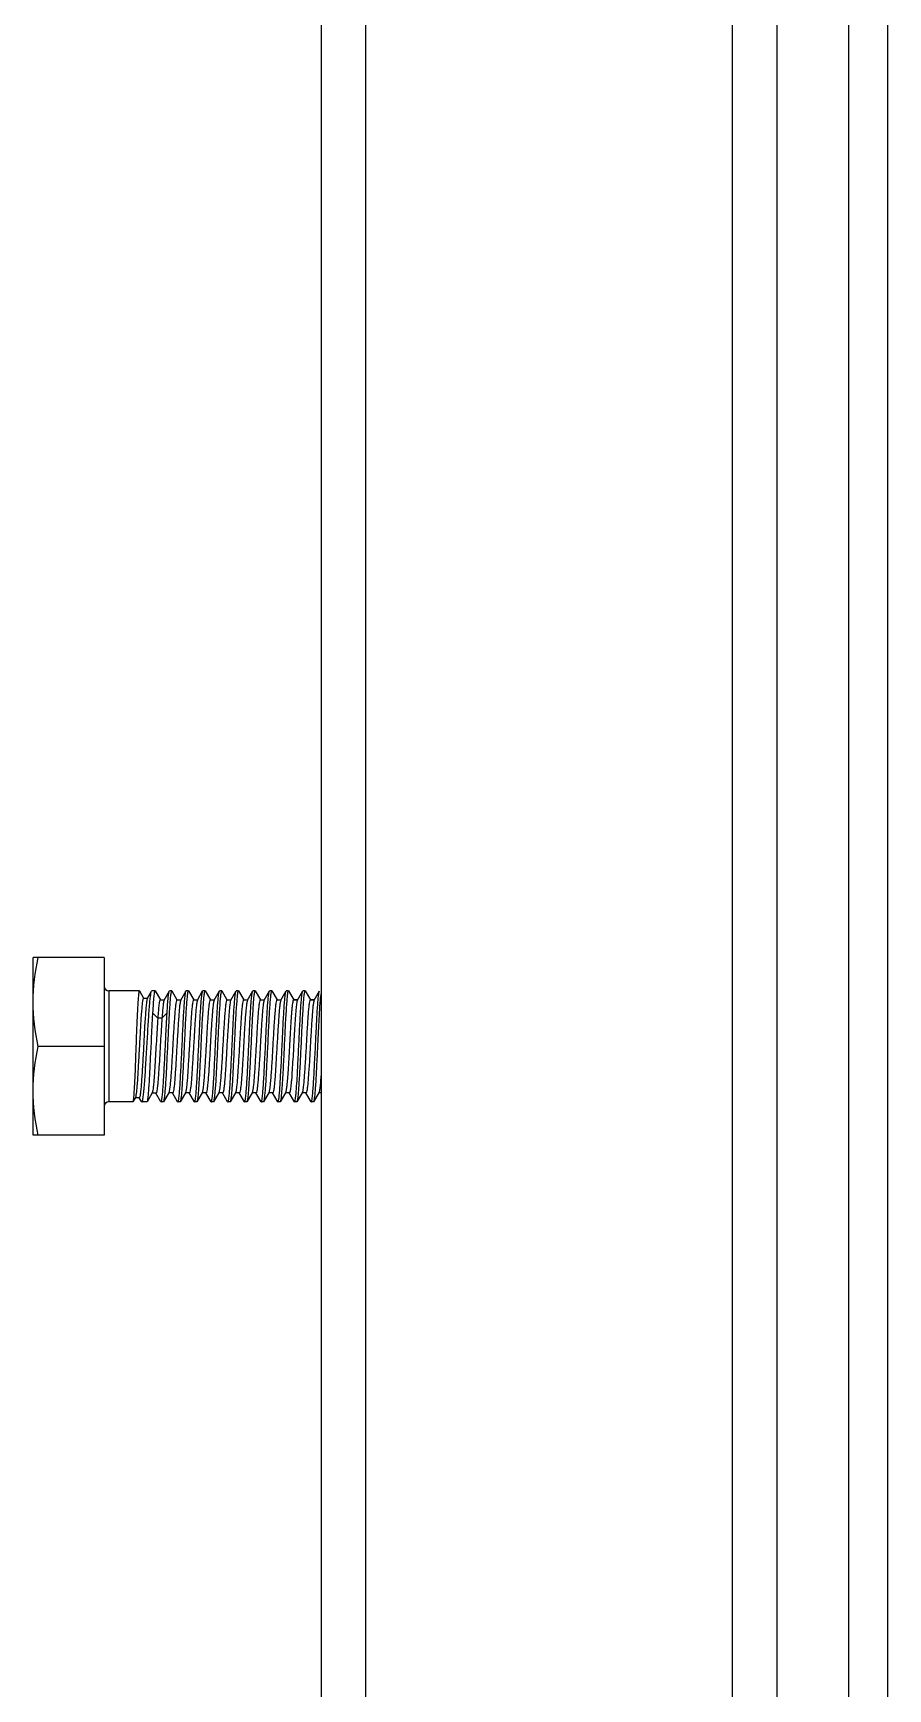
# Model space of a CAD drawing. Extents: x 27938 to 1507990, y 110129 to 923079.
# Drawn here: x 555011 to 555639, y 367100 to 368319 of the extents above; entities that cross this region are included whole.
import ezdxf

# ---------------------------------------------------------------- set-up
doc = ezdxf.new("R2010")
doc.units = 0
doc.header["$LTSCALE"] = 1000
doc.header["$MEASUREMENT"] = 0

msp = doc.modelspace()

# ---------------------------------------------------------------- linework, layer by layer
for p, q in [((555639.4, 366391), (555639.4, 369059.5)), ((555610.8, 366675.4), (555610.8, 368938.6)), ((555222.4, 368785.7), (555222.4, 366070.8)), ((555255.1, 368785.7), (555255.1, 366070.8)), ((555524.9, 368785.7), (555524.9, 366070.8)), ((555557.7, 368785.7), (555557.7, 366070.8)), ((555010.6, 367508), (555010.6, 367638.8)), ((555062.9, 367638.8), (555010.6, 367638.8)), ((555062.9, 367638.8), (555062.9, 367508)), ((555066.2, 367614.3), (555066.2, 367532.5)), ((555088.7, 367614.3), (555066.2, 367614.3)), ((555088.9, 367614.2), (555088.7, 367614.3)), ((555097.7, 367614.1), (555097.9, 367614.3)), ((555100.2, 367614.3), (555097.9, 367614.3)), ((555100.4, 367614.2), (555100.2, 367614.3)), ((555112.5, 367614.3), (555111, 367614.3)), ((555112.7, 367614.2), (555112.5, 367614.3)), ((555123.1, 367614.2), (555123.2, 367614.3)), ((555124.8, 367614.3), (555123.2, 367614.3)), ((555124.9, 367614.2), (555124.8, 367614.3)), ((555135.3, 367614.2), (555135.5, 367614.3)), ((555137, 367614.3), (555135.5, 367614.3)), ((555137.2, 367614.2), (555137, 367614.3)), ((555147.6, 367614.2), (555147.8, 367614.3)), ((555149.3, 367614.3), (555147.8, 367614.3)), ((555149.5, 367614.2), (555149.3, 367614.3)), ((555161.6, 367614.3), (555160, 367614.3)), ((555161.7, 367614.2), (555161.6, 367614.3)), ((555172.1, 367614.2), (555172.3, 367614.3)), ((555173.8, 367614.3), (555172.3, 367614.3)), ((555174, 367614.2), (555173.8, 367614.3)), ((555184.4, 367614.2), (555184.6, 367614.3)), ((555186.1, 367614.3), (555184.6, 367614.3)), ((555186.3, 367614.2), (555186.1, 367614.3)), ((555196.7, 367614.2), (555196.8, 367614.3)), ((555198.4, 367614.3), (555196.8, 367614.3)), ((555198.5, 367614.2), (555198.4, 367614.3)), ((555208.9, 367614.2), (555209.1, 367614.3)), ((555210.6, 367614.3), (555209.1, 367614.3)), ((555210.8, 367614.2), (555210.6, 367614.3)), ((555088.9, 367614.2), (555091.9, 367609)), ((555091.8, 367609), (555094.7, 367609)), ((555094.7, 367608.9), (555097.7, 367614.1)), ((555100.4, 367614.2), (555104.2, 367607.7)), ((555104.1, 367607.7), (555107, 367607.7)), ((555106.9, 367607.5), (555110.8, 367614.2)), ((555112.7, 367614.2), (555116.4, 367607.7)), ((555116.3, 367607.7), (555119.3, 367607.7)), ((555119.2, 367607.5), (555119.1, 367607.4)), ((555119.2, 367607.5), (555123.1, 367614.2)), ((555124.9, 367614.2), (555128.7, 367607.7)), ((555128.6, 367607.7), (555131.6, 367607.7)), ((555131.5, 367607.5), (555131.4, 367607.4)), ((555131.5, 367607.5), (555135.3, 367614.2)), ((555137.2, 367614.2), (555141, 367607.7)), ((555140.9, 367607.7), (555143.8, 367607.7)), ((555143.7, 367607.5), (555147.6, 367614.2)), ((555143.7, 367607.5), (555143.7, 367607.3)), ((555149.5, 367614.2), (555153.2, 367607.7)), ((555153.1, 367607.7), (555156.1, 367607.7)), ((555156, 367607.5), (555159.9, 367614.2)), ((555161.7, 367614.2), (555165.5, 367607.7)), ((555165.4, 367607.7), (555168.4, 367607.7)), ((555168.3, 367607.5), (555168.2, 367607.3)), ((555168.3, 367607.5), (555172.1, 367614.2)), ((555174, 367614.2), (555177.8, 367607.7)), ((555177.7, 367607.7), (555180.6, 367607.7)), ((555180.5, 367607.5), (555180.4, 367607.3)), ((555180.5, 367607.5), (555184.4, 367614.2)), ((555186.3, 367614.2), (555190, 367607.7)), ((555189.9, 367607.7), (555192.9, 367607.7)), ((555192.8, 367607.5), (555192.7, 367607.3)), ((555192.8, 367607.5), (555196.7, 367614.2)), ((555198.5, 367614.2), (555202.3, 367607.7)), ((555202.2, 367607.7), (555205.2, 367607.7)), ((555205.2, 367607.7), (555202.3, 367607.7)), ((555205.1, 367607.5), (555208.9, 367614.2)), ((555210.8, 367614.2), (555214.6, 367607.7)), ((555214.5, 367607.7), (555217.4, 367607.7)), ((555217.4, 367607.7), (555214.6, 367607.7)), ((555217.3, 367607.5), (555217.2, 367607.3)), ((555217.3, 367607.5), (555221.2, 367614.2)), ((555102.3, 367594.2), (555098.4, 367598.2)), ((555105.3, 367594.2), (555102.3, 367594.2)), ((555109.2, 367598.2), (555105.3, 367594.2)), ((555062.9, 367573.4), (555014.3, 367573.4)), ((555146.3, 367575.6), (555146.2, 367573.4)), ((555157, 367573.4), (555157.1, 367575.6)), ((555083.9, 367532.5), (555066.2, 367532.5)), ((555084, 367532.6), (555083.9, 367532.5)), ((555085.8, 367535.8), (555084, 367532.6)), ((555088.7, 367535.6), (555085.7, 367535.6)), ((555090.3, 367532.8), (555088.6, 367535.6)), ((555090.3, 367532.8), (555090.5, 367532.5)), ((555094.2, 367532.5), (555090.5, 367532.5)), ((555094.4, 367532.7), (555094.2, 367532.5)), ((555098.1, 367539.1), (555094.4, 367532.7)), ((555101, 367538.9), (555098, 367538.9)), ((555104.5, 367532.7), (555100.9, 367538.9)), ((555104.5, 367532.7), (555104.7, 367532.5)), ((555106.4, 367532.5), (555104.7, 367532.5)), ((555106.5, 367532.7), (555106.4, 367532.5)), ((555110.4, 367539.3), (555106.5, 367532.7)), ((555113.3, 367539.2), (555110.3, 367539.2)), ((555116.9, 367532.7), (555113.2, 367539.2)), ((555116.9, 367532.7), (555117.1, 367532.5)), ((555118.6, 367532.5), (555117.1, 367532.5)), ((555118.8, 367532.7), (555118.6, 367532.5)), ((555122.7, 367539.3), (555118.8, 367532.7)), ((555125.5, 367539.2), (555122.6, 367539.2)), ((555129.2, 367532.7), (555125.4, 367539.2)), ((555129.2, 367532.7), (555129.4, 367532.5)), ((555130.9, 367532.5), (555129.4, 367532.5)), ((555131.1, 367532.7), (555130.9, 367532.5)), ((555134.9, 367539.3), (555131.1, 367532.7)), ((555137.8, 367539.2), (555134.8, 367539.2)), ((555141.5, 367532.7), (555137.7, 367539.2)), ((555141.5, 367532.7), (555141.6, 367532.5)), ((555143.2, 367532.5), (555141.6, 367532.5)), ((555143.3, 367532.7), (555143.2, 367532.5)), ((555147.2, 367539.3), (555143.3, 367532.7)), ((555150.1, 367539.2), (555147.1, 367539.2)), ((555153.7, 367532.7), (555150, 367539.2)), ((555153.7, 367532.7), (555153.9, 367532.5)), ((555155.4, 367532.5), (555153.9, 367532.5)), ((555155.6, 367532.7), (555155.4, 367532.5)), ((555159.5, 367539.3), (555155.6, 367532.7)), ((555162.3, 367539.2), (555159.4, 367539.2)), ((555166, 367532.7), (555162.2, 367539.2)), ((555166, 367532.7), (555166.2, 367532.5)), ((555167.7, 367532.5), (555166.2, 367532.5)), ((555167.9, 367532.7), (555167.7, 367532.5)), ((555171.7, 367539.3), (555167.9, 367532.7)), ((555174.6, 367539.2), (555171.6, 367539.2)), ((555178.3, 367532.7), (555174.5, 367539.2)), ((555178.3, 367532.7), (555178.4, 367532.5)), ((555180, 367532.5), (555178.4, 367532.5)), ((555180.1, 367532.7), (555180, 367532.5)), ((555184, 367539.3), (555180.1, 367532.7)), ((555186.9, 367539.2), (555183.9, 367539.2)), ((555190.5, 367532.7), (555186.8, 367539.2)), ((555190.5, 367532.7), (555190.7, 367532.5)), ((555192.2, 367532.5), (555190.7, 367532.5)), ((555192.4, 367532.7), (555192.2, 367532.5)), ((555196.3, 367539.3), (555192.4, 367532.7)), ((555199.1, 367539.2), (555196.2, 367539.2)), ((555202.8, 367532.7), (555199, 367539.2)), ((555202.8, 367532.7), (555203, 367532.5)), ((555204.5, 367532.5), (555203, 367532.5)), ((555204.6, 367532.7), (555204.5, 367532.5)), ((555208.5, 367539.3), (555204.6, 367532.7)), ((555211.4, 367539.2), (555208.4, 367539.2)), ((555215.1, 367532.7), (555211.3, 367539.2)), ((555215.1, 367532.7), (555215.2, 367532.5)), ((555216.8, 367532.5), (555215.2, 367532.5)), ((555216.9, 367532.7), (555216.8, 367532.5)), ((555220.8, 367539.3), (555216.9, 367532.7)), ((555222.4, 367539.2), (555220.7, 367539.2)), ((555062.9, 367508), (555010.6, 367508))]:
    msp.add_line(p, q)
for centre, start, end in [((555066.2, 367617.6), 180, 270), ((555066.2, 367529.3), 90, 180)]:
    msp.add_arc(centre, 3.27, start, end)
for points in [[(555010.6, 367606.1), (555010.6, 367617.1), (555012, 367628.1), (555014.3, 367638.8)], [(555014.3, 367573.4), (555012, 367584.2), (555010.6, 367595.2), (555010.6, 367606.1)], [(555010.6, 367540.7), (555010.6, 367551.7), (555012, 367562.7), (555014.3, 367573.4)], [(555014.3, 367508), (555012, 367518.7), (555010.6, 367529.7), (555010.6, 367540.7)]]:
    msp.add_open_spline(points, degree=3)
for points, knots in [([(555088.7, 367614.3), (555088.7, 367614.3), (555088.5, 367614), (555088.4, 367613.4), (555088.2, 367612.4), (555088, 367610.4), (555087.7, 367607), (555087.4, 367602), (555087.1, 367595.8), (555086.8, 367588.9), (555086.5, 367581.3), (555086.3, 367576.1), (555086.2, 367573.4)], [0, 0, 0, 0, 0.006203, 0.021073, 0.045141, 0.078305, 0.170688, 0.294821, 0.44599, 0.618417, 0.805472, 1, 1, 1, 1]), ([(555100.2, 367614.3), (555100.1, 367614.3), (555099.9, 367613.8), (555099.7, 367613.1), (555099.5, 367611.7), (555099.3, 367609.9), (555099.1, 367607.6), (555098.8, 367603.6), (555098.6, 367600.4), (555098.4, 367598.2)], [0, 0, 0, 0, 0.021546, 0.072917, 0.155846, 0.269667, 0.412995, 0.584026, 1, 1, 1, 1]), ([(555112.5, 367614.3), (555112.4, 367614.3), (555112.2, 367614), (555112.1, 367613.4), (555111.9, 367612.4), (555111.6, 367610.4), (555111.3, 367607), (555110.9, 367602), (555110.6, 367595.8), (555110.2, 367588.9), (555109.8, 367581.3), (555109.6, 367576.1), (555109.4, 367573.4)], [0, 0, 0, 0, 0.006697, 0.021779, 0.045964, 0.079194, 0.171609, 0.295674, 0.446694, 0.618911, 0.805729, 1, 1, 1, 1]), ([(555110.8, 367614.2), (555110.8, 367614.2), (555110.9, 367614.3), (555110.9, 367614.3), (555111, 367614.3)], [0, 0, 0, 0, 0.600476, 1, 1, 1, 1]), ([(555124.8, 367614.3), (555124.7, 367614.3), (555124.5, 367614), (555124.3, 367613.4), (555124.1, 367612.4), (555123.9, 367610.4), (555123.6, 367607), (555123.2, 367602), (555122.8, 367595.8), (555122.4, 367588.9), (555122.1, 367581.3), (555121.8, 367576.1), (555121.7, 367573.4)], [0, 0, 0, 0, 0.006689, 0.021764, 0.045941, 0.079165, 0.171569, 0.295632, 0.446659, 0.618889, 0.805716, 1, 1, 1, 1]), ([(555137, 367614.3), (555136.9, 367614.3), (555136.8, 367614), (555136.6, 367613.4), (555136.4, 367612.4), (555136.1, 367610.4), (555135.8, 367607), (555135.5, 367602), (555135.1, 367595.8), (555134.7, 367588.9), (555134.3, 367581.3), (555134.1, 367576.1), (555134, 367573.4)], [0, 0, 0, 0, 0.00668, 0.021743, 0.045911, 0.079128, 0.171521, 0.29558, 0.446613, 0.618858, 0.805701, 1, 1, 1, 1]), ([(555149.3, 367614.3), (555149.2, 367614.3), (555149, 367614), (555148.9, 367613.5), (555148.7, 367612.5), (555148.4, 367610.7), (555148.1, 367607.5), (555147.8, 367602.8), (555147.4, 367597), (555147.1, 367590.4), (555146.7, 367583.2), (555146.5, 367578.2), (555146.3, 367575.6)], [0, 0, 0, 0, 0.006689, 0.021571, 0.045424, 0.078208, 0.169526, 0.292465, 0.442701, 0.6149, 0.802905, 1, 1, 1, 1]), ([(555161.6, 367614.3), (555161.5, 367614.3), (555161.3, 367614), (555161.1, 367613.4), (555160.9, 367612.4), (555160.7, 367610.4), (555160.4, 367607), (555160, 367602), (555159.6, 367595.8), (555159.2, 367588.9), (555158.9, 367581.3), (555158.6, 367576.1), (555158.5, 367573.4)], [0, 0, 0, 0, 0.006689, 0.021763, 0.04594, 0.079164, 0.171568, 0.295631, 0.446657, 0.618886, 0.805714, 1, 1, 1, 1]), ([(555159.9, 367614.2), (555159.9, 367614.2), (555159.9, 367614.3), (555160, 367614.3), (555160, 367614.3)], [0, 0, 0, 0, 0.600612, 1, 1, 1, 1]), ([(555173.8, 367614.3), (555173.7, 367614.3), (555173.6, 367614), (555173.4, 367613.4), (555173.2, 367612.4), (555172.9, 367610.4), (555172.6, 367607), (555172.3, 367602), (555171.9, 367595.8), (555171.5, 367588.9), (555171.1, 367581.3), (555170.9, 367576.1), (555170.8, 367573.4)], [0, 0, 0, 0, 0.006676, 0.021733, 0.045899, 0.079113, 0.171508, 0.295569, 0.446596, 0.61884, 0.805693, 1, 1, 1, 1]), ([(555186.1, 367614.3), (555186, 367614.3), (555185.8, 367614), (555185.7, 367613.4), (555185.5, 367612.4), (555185.2, 367610.4), (555184.9, 367607), (555184.5, 367602), (555184.1, 367595.8), (555183.8, 367588.9), (555183.4, 367581.3), (555183.2, 367576.1), (555183, 367573.4)], [0, 0, 0, 0, 0.006697, 0.021779, 0.045964, 0.079195, 0.171609, 0.295674, 0.446694, 0.618911, 0.805729, 1, 1, 1, 1]), ([(555198.4, 367614.3), (555198.3, 367614.3), (555198.1, 367614), (555197.9, 367613.4), (555197.7, 367612.4), (555197.5, 367610.4), (555197.2, 367607), (555196.8, 367602), (555196.4, 367595.8), (555196, 367588.9), (555195.7, 367581.3), (555195.4, 367576.1), (555195.3, 367573.4)], [0, 0, 0, 0, 0.006686, 0.021758, 0.045933, 0.079154, 0.171555, 0.295617, 0.446646, 0.618881, 0.805711, 1, 1, 1, 1]), ([(555210.6, 367614.3), (555210.5, 367614.3), (555210.4, 367614), (555210.2, 367613.4), (555210, 367612.4), (555209.7, 367610.4), (555209.4, 367607), (555209.1, 367602), (555208.7, 367595.8), (555208.3, 367588.9), (555207.9, 367581.3), (555207.7, 367576.1), (555207.6, 367573.4)], [0, 0, 0, 0, 0.006677, 0.021736, 0.045902, 0.079117, 0.171507, 0.295565, 0.446598, 0.618848, 0.805696, 1, 1, 1, 1]), ([(555091.8, 367609), (555091.7, 367609), (555091.5, 367608.8), (555091.4, 367608.3), (555091.2, 367607.4), (555090.9, 367605.7), (555090.6, 367602.7), (555090.2, 367598.3), (555089.8, 367593), (555089.5, 367587), (555089.1, 367580.4), (555088.6, 367571.3), (555088.1, 367562.3), (555087.6, 367553.8), (555087.3, 367548.2), (555086.9, 367543.6), (555086.6, 367539.9), (555086.2, 367537.5), (555086, 367536.2), (555085.8, 367535.8)], [0, 0, 0, 0, 0.003488, 0.010904, 0.022688, 0.038824, 0.083607, 0.143647, 0.216697, 0.300025, 0.390537, 0.484902, 0.671459, 0.756962, 0.833182, 0.897479, 0.947675, 0.982144, 1, 1, 1, 1]), ([(555094.7, 367608.9), (555094.4, 367608.5), (555094.2, 367607.1), (555093.8, 367604.5), (555093.5, 367600.7), (555093.1, 367595.9), (555092.7, 367590.2), (555092.2, 367581.5), (555091.8, 367572.5), (555091.3, 367563.4), (555090.9, 367556.9), (555090.5, 367551), (555090.2, 367545.9), (555089.8, 367541.7), (555089.5, 367538.6), (555089.2, 367536.7), (555088.9, 367535.9), (555088.8, 367535.6), (555088.7, 367535.6)], [0, 0, 0, 0, 0.018844, 0.055045, 0.107437, 0.174076, 0.252464, 0.339678, 0.527511, 0.621285, 0.710453, 0.791854, 0.862644, 0.920393, 0.963178, 0.989688, 0.996707, 1, 1, 1, 1]), ([(555094.3, 367573.4), (555094.6, 367578.3), (555095, 367585.5), (555095.6, 367594.7), (555096, 367600.6), (555096.4, 367605.6), (555096.8, 367609.6), (555097.2, 367612.3), (555097.4, 367613.7), (555097.7, 367614.1)], [0, 0, 0, 0, 0.361155, 0.526427, 0.673911, 0.798642, 0.896457, 0.964179, 1, 1, 1, 1]), ([(555104.1, 367607.7), (555104, 367607.7), (555103.7, 367607.3), (555103.6, 367606.7), (555103.4, 367605.5), (555103, 367603.2), (555102.7, 367599.4), (555102.4, 367596.1), (555102.3, 367594.2)], [0, 0, 0, 0, 0.023235, 0.075178, 0.15823, 0.271917, 0.585415, 1, 1, 1, 1]), ([(555106.9, 367607.5), (555106.7, 367607.1), (555106.5, 367605.6), (555106.1, 367602.9), (555105.7, 367598.9), (555105.5, 367595.9), (555105.3, 367594.2)], [0, 0, 0, 0, 0.108395, 0.316903, 0.618184, 1, 1, 1, 1]), ([(555109.2, 367598.2), (555109.3, 367600.2), (555109.5, 367604), (555109.9, 367608.8), (555110.2, 367611.8), (555110.5, 367613.5), (555110.7, 367614), (555110.8, 367614.2)], [0, 0, 0, 0, 0.387446, 0.690986, 0.897716, 0.962073, 1, 1, 1, 1]), ([(555116.3, 367607.7), (555116.3, 367607.7), (555116.1, 367607.4), (555115.8, 367606.7), (555115.5, 367604.8), (555115.2, 367601.9), (555114.8, 367597.9), (555114.5, 367593.1), (555114.1, 367587.5), (555113.7, 367581.4), (555113.2, 367573), (555112.8, 367564.6), (555112.3, 367556.5), (555111.9, 367551.3), (555111.5, 367546.9), (555111.2, 367543.3), (555110.8, 367541), (555110.6, 367539.7), (555110.4, 367539.3)], [0, 0, 0, 0, 0.003515, 0.010772, 0.037949, 0.081609, 0.140308, 0.211978, 0.294061, 0.383612, 0.477415, 0.664253, 0.750571, 0.827952, 0.893624, 0.945254, 0.981055, 1, 1, 1, 1]), ([(555119.1, 367607.4), (555118.9, 367606.9), (555118.7, 367605.5), (555118.3, 367602.9), (555118, 367599.3), (555117.5, 367592.8), (555116.9, 367583.3), (555116.3, 367573.2), (555115.8, 367564.8), (555115.5, 367558.9), (555115.1, 367553.4), (555114.8, 367548.7), (555114.4, 367544.8), (555114.1, 367541.9), (555113.8, 367540.2), (555113.5, 367539.4), (555113.3, 367539.2), (555113.3, 367539.2)], [0, 0, 0, 0, 0.022098, 0.060554, 0.114206, 0.18123, 0.34569, 0.53115, 0.623722, 0.711849, 0.792446, 0.862698, 0.92016, 0.962863, 0.989437, 0.99654, 1, 1, 1, 1]), ([(555120.2, 367573.4), (555120.4, 367578.4), (555120.7, 367585.6), (555121.2, 367594.8), (555121.6, 367600.8), (555121.9, 367605.8), (555122.3, 367609.8), (555122.6, 367612.4), (555122.8, 367613.8), (555123.1, 367614.2)], [0, 0, 0, 0, 0.363963, 0.530225, 0.678242, 0.802937, 0.90006, 0.966368, 1, 1, 1, 1]), ([(555128.6, 367607.7), (555128.5, 367607.7), (555128.3, 367607.4), (555128.1, 367606.7), (555127.8, 367604.8), (555127.4, 367601.9), (555127.1, 367597.9), (555126.7, 367593.1), (555126.4, 367587.5), (555126, 367581.4), (555125.5, 367573), (555125, 367564.6), (555124.5, 367556.5), (555124.2, 367551.3), (555123.8, 367546.9), (555123.5, 367543.3), (555123.1, 367541), (555122.9, 367539.7), (555122.7, 367539.3)], [0, 0, 0, 0, 0.003515, 0.010772, 0.037949, 0.081609, 0.140308, 0.211978, 0.294061, 0.383612, 0.477415, 0.664253, 0.750571, 0.827952, 0.893624, 0.945254, 0.981055, 1, 1, 1, 1]), ([(555131.4, 367607.4), (555131.2, 367606.9), (555131, 367605.5), (555130.6, 367602.9), (555130.3, 367599.3), (555129.7, 367592.8), (555129.2, 367583.3), (555128.6, 367573.2), (555128.1, 367564.8), (555127.7, 367558.8), (555127.4, 367553.4), (555127, 367548.7), (555126.7, 367544.8), (555126.3, 367541.9), (555126, 367540.2), (555125.8, 367539.4), (555125.6, 367539.2), (555125.5, 367539.2)], [0, 0, 0, 0, 0.022237, 0.060809, 0.11455, 0.181633, 0.346125, 0.531524, 0.624042, 0.712107, 0.792639, 0.862829, 0.920237, 0.962898, 0.989446, 0.996542, 1, 1, 1, 1]), ([(555132.4, 367573.4), (555132.7, 367578.4), (555133, 367585.6), (555133.5, 367594.8), (555133.8, 367600.8), (555134.2, 367605.8), (555134.5, 367609.8), (555134.9, 367612.4), (555135.1, 367613.8), (555135.3, 367614.2)], [0, 0, 0, 0, 0.363959, 0.530225, 0.678245, 0.80294, 0.900061, 0.966367, 1, 1, 1, 1]), ([(555140.9, 367607.7), (555140.8, 367607.7), (555140.6, 367607.4), (555140.4, 367606.7), (555140, 367604.8), (555139.7, 367601.9), (555139.3, 367597.9), (555139, 367593.1), (555138.6, 367587.5), (555138.3, 367581.4), (555137.8, 367573), (555137.3, 367564.6), (555136.8, 367556.5), (555136.4, 367551.3), (555136.1, 367546.9), (555135.7, 367543.3), (555135.4, 367541), (555135.1, 367539.7), (555134.9, 367539.3)], [0, 0, 0, 0, 0.003515, 0.010772, 0.037949, 0.081609, 0.140308, 0.211978, 0.294061, 0.383612, 0.477416, 0.664253, 0.750571, 0.827952, 0.893624, 0.945254, 0.981055, 1, 1, 1, 1]), ([(555143.7, 367607.3), (555143.5, 367606.9), (555143.2, 367605.5), (555142.9, 367602.9), (555142.5, 367599.2), (555142, 367592.7), (555141.4, 367583.2), (555140.8, 367573.1), (555140.4, 367564.8), (555140, 367558.8), (555139.7, 367553.4), (555139.3, 367548.6), (555138.9, 367544.8), (555138.6, 367541.9), (555138.3, 367540.2), (555138.1, 367539.4), (555137.9, 367539.2), (555137.8, 367539.2)], [0, 0, 0, 0, 0.022376, 0.061065, 0.114893, 0.182035, 0.346559, 0.531898, 0.624361, 0.712364, 0.792832, 0.86296, 0.920314, 0.962934, 0.989455, 0.996544, 1, 1, 1, 1]), ([(555144.7, 367573.4), (555144.9, 367578.4), (555145.3, 367585.6), (555145.8, 367594.8), (555146.1, 367600.8), (555146.5, 367605.8), (555146.8, 367609.8), (555147.2, 367612.4), (555147.4, 367613.8), (555147.6, 367614.2)], [0, 0, 0, 0, 0.363957, 0.530226, 0.678247, 0.80294, 0.900059, 0.966367, 1, 1, 1, 1]), ([(555153.1, 367607.7), (555153, 367607.7), (555152.9, 367607.4), (555152.6, 367606.7), (555152.3, 367604.9), (555152, 367602), (555151.6, 367598), (555151.3, 367593.2), (555150.8, 367585.5), (555150.4, 367579.5), (555150.2, 367575.3)], [0, 0, 0, 0, 0.007368, 0.022553, 0.07941, 0.170757, 0.293599, 0.443643, 0.615565, 1, 1, 1, 1]), ([(555156, 367607.5), (555155.8, 367607.2), (555155.6, 367606), (555155.2, 367603.9), (555154.9, 367600.8), (555154.6, 367596.9), (555154.3, 367592.2), (555153.8, 367584.9), (555153.5, 367579.2), (555153.2, 367575.3)], [0, 0, 0, 0, 0.036414, 0.10397, 0.201071, 0.324823, 0.471425, 0.636308, 1, 1, 1, 1]), ([(555157.1, 367575.6), (555157.3, 367580.4), (555157.6, 367587.2), (555158.1, 367596), (555158.4, 367601.6), (555158.8, 367606.3), (555159.1, 367610), (555159.4, 367612.5), (555159.6, 367613.8), (555159.9, 367614.2)], [0, 0, 0, 0, 0.367266, 0.533405, 0.680662, 0.804347, 0.900563, 0.966339, 1, 1, 1, 1]), ([(555165.4, 367607.7), (555165.3, 367607.7), (555165.1, 367607.4), (555164.9, 367606.7), (555164.6, 367604.8), (555164.2, 367601.9), (555163.9, 367597.9), (555163.5, 367593.1), (555163.2, 367587.5), (555162.8, 367581.4), (555162.3, 367573), (555161.8, 367564.6), (555161.3, 367556.5), (555161, 367551.3), (555160.6, 367546.9), (555160.3, 367543.3), (555159.9, 367541), (555159.7, 367539.7), (555159.5, 367539.3)], [0, 0, 0, 0, 0.003516, 0.010772, 0.037949, 0.081609, 0.140308, 0.211978, 0.294061, 0.383612, 0.477416, 0.664254, 0.750571, 0.827952, 0.893624, 0.945254, 0.981055, 1, 1, 1, 1]), ([(555168.2, 367607.3), (555168, 367606.8), (555167.7, 367605.4), (555167.4, 367602.8), (555167, 367599.2), (555166.5, 367592.7), (555165.9, 367583.2), (555165.4, 367573.1), (555164.9, 367564.7), (555164.5, 367558.8), (555164.2, 367553.4), (555163.8, 367548.6), (555163.5, 367544.8), (555163.1, 367541.9), (555162.8, 367540.2), (555162.6, 367539.4), (555162.4, 367539.2), (555162.3, 367539.2)], [0, 0, 0, 0, 0.022654, 0.061574, 0.115578, 0.182837, 0.347426, 0.532643, 0.624999, 0.712877, 0.793216, 0.863221, 0.920468, 0.963004, 0.989473, 0.996549, 1, 1, 1, 1]), ([(555169.2, 367573.4), (555169.5, 367578.4), (555169.8, 367585.6), (555170.3, 367594.8), (555170.6, 367600.8), (555171, 367605.8), (555171.3, 367609.8), (555171.7, 367612.4), (555171.9, 367613.8), (555172.1, 367614.2)], [0, 0, 0, 0, 0.363961, 0.530225, 0.678245, 0.802939, 0.90006, 0.966367, 1, 1, 1, 1]), ([(555177.7, 367607.7), (555177.6, 367607.7), (555177.4, 367607.4), (555177.2, 367606.7), (555176.8, 367604.8), (555176.5, 367601.9), (555176.1, 367597.9), (555175.8, 367593.1), (555175.4, 367587.5), (555175.1, 367581.4), (555174.6, 367573), (555174.1, 367564.6), (555173.6, 367556.5), (555173.2, 367551.3), (555172.9, 367546.9), (555172.5, 367543.3), (555172.2, 367541), (555171.9, 367539.7), (555171.7, 367539.3)], [0, 0, 0, 0, 0.003516, 0.010771, 0.037949, 0.081609, 0.140308, 0.211978, 0.294061, 0.383613, 0.477416, 0.664254, 0.750571, 0.827952, 0.893624, 0.945254, 0.981055, 1, 1, 1, 1]), ([(555180.4, 367607.3), (555180.3, 367606.8), (555180, 367605.4), (555179.7, 367602.8), (555179.3, 367599.2), (555178.8, 367592.6), (555178.2, 367583.1), (555177.6, 367573), (555177.2, 367564.7), (555176.8, 367558.8), (555176.4, 367553.3), (555176.1, 367548.6), (555175.7, 367544.7), (555175.4, 367541.9), (555175.1, 367540.2), (555174.9, 367539.4), (555174.7, 367539.2), (555174.6, 367539.2)], [0, 0, 0, 0, 0.022792, 0.061828, 0.11592, 0.183237, 0.347858, 0.533014, 0.625317, 0.713133, 0.793408, 0.863351, 0.920544, 0.963039, 0.989482, 0.996551, 1, 1, 1, 1]), ([(555181.5, 367573.4), (555181.7, 367578.4), (555182.1, 367585.6), (555182.6, 367594.8), (555182.9, 367600.8), (555183.3, 367605.8), (555183.6, 367609.8), (555184, 367612.4), (555184.2, 367613.8), (555184.4, 367614.2)], [0, 0, 0, 0, 0.363962, 0.530226, 0.678239, 0.802933, 0.900057, 0.966368, 1, 1, 1, 1]), ([(555189.9, 367607.7), (555189.8, 367607.7), (555189.7, 367607.4), (555189.4, 367606.7), (555189.1, 367604.8), (555188.8, 367601.9), (555188.4, 367597.9), (555188, 367593.1), (555187.7, 367587.5), (555187.3, 367581.4), (555186.8, 367573), (555186.4, 367564.6), (555185.9, 367556.5), (555185.5, 367551.3), (555185.1, 367546.9), (555184.8, 367543.3), (555184.4, 367541), (555184.2, 367539.7), (555184, 367539.3)], [0, 0, 0, 0, 0.003516, 0.010771, 0.037949, 0.081609, 0.140308, 0.211978, 0.294061, 0.383613, 0.477416, 0.664254, 0.750571, 0.827952, 0.893624, 0.945254, 0.981055, 1, 1, 1, 1]), ([(555192.7, 367607.3), (555192.5, 367606.8), (555192.3, 367605.4), (555191.9, 367602.8), (555191.6, 367599.1), (555191.1, 367592.6), (555190.5, 367583.1), (555189.9, 367573), (555189.4, 367564.7), (555189.1, 367558.7), (555188.7, 367553.3), (555188.4, 367548.6), (555188, 367544.7), (555187.7, 367541.9), (555187.4, 367540.1), (555187.1, 367539.4), (555186.9, 367539.2), (555186.9, 367539.2)], [0, 0, 0, 0, 0.022931, 0.062083, 0.116262, 0.183637, 0.34829, 0.533386, 0.625634, 0.713389, 0.793599, 0.863481, 0.920621, 0.963074, 0.989491, 0.996553, 1, 1, 1, 1]), ([(555193.8, 367573.4), (555194, 367578.4), (555194.3, 367585.6), (555194.8, 367594.8), (555195.2, 367600.8), (555195.5, 367605.8), (555195.9, 367609.8), (555196.2, 367612.4), (555196.4, 367613.8), (555196.7, 367614.2)], [0, 0, 0, 0, 0.363963, 0.530225, 0.678242, 0.802937, 0.90006, 0.966368, 1, 1, 1, 1]), ([(555202.2, 367607.7), (555202.1, 367607.7), (555201.8, 367607.2), (555201.6, 367606.4), (555201.4, 367604.8), (555201.1, 367602.9), (555200.9, 367600.3), (555200.5, 367596.1), (555200.1, 367589.9), (555199.6, 367581.7), (555199.1, 367573), (555198.6, 367564.2), (555198.3, 367558.5), (555198.1, 367555.8)], [0, 0, 0, 0, 0.007549, 0.025288, 0.053782, 0.092698, 0.14142, 0.199125, 0.337396, 0.498012, 0.669894, 0.841157, 1, 1, 1, 1]), ([(555205.1, 367607.5), (555204.9, 367607.3), (555204.8, 367606.7), (555204.4, 367604.7), (555204, 367601.1), (555203.5, 367595.5), (555203.1, 367588.5), (555202.6, 367580.5), (555202, 367569.5), (555201.5, 367561.2), (555201.1, 367555.8)], [0, 0, 0, 0, 0.014139, 0.038106, 0.114569, 0.22512, 0.362916, 0.519336, 0.684562, 1, 1, 1, 1]), ([(555206, 367573.4), (555206.3, 367578.4), (555206.6, 367585.6), (555207.1, 367594.8), (555207.4, 367600.8), (555207.8, 367605.8), (555208.1, 367609.8), (555208.5, 367612.4), (555208.7, 367613.8), (555208.9, 367614.2)], [0, 0, 0, 0, 0.363958, 0.530225, 0.678245, 0.80294, 0.90006, 0.966367, 1, 1, 1, 1]), ([(555214.5, 367607.7), (555214.4, 367607.7), (555214.2, 367607.4), (555214, 367606.7), (555213.6, 367604.8), (555213.3, 367601.9), (555212.9, 367597.9), (555212.6, 367593.1), (555212.2, 367587.5), (555211.9, 367581.4), (555211.4, 367573), (555210.9, 367564.6), (555210.4, 367556.5), (555210, 367551.3), (555209.7, 367546.9), (555209.3, 367543.3), (555209, 367541), (555208.7, 367539.7), (555208.5, 367539.3)], [0, 0, 0, 0, 0.003516, 0.010771, 0.037949, 0.081609, 0.140308, 0.211978, 0.294061, 0.383613, 0.477416, 0.664254, 0.750571, 0.827952, 0.893624, 0.945254, 0.981055, 1, 1, 1, 1]), ([(555217.2, 367607.3), (555217, 367606.8), (555216.8, 367605.4), (555216.4, 367602.7), (555216.1, 367599.1), (555215.6, 367592.5), (555215, 367583), (555214.4, 367573), (555214, 367564.6), (555213.6, 367558.7), (555213.2, 367553.3), (555212.9, 367548.6), (555212.5, 367544.7), (555212.2, 367541.9), (555211.9, 367540.1), (555211.6, 367539.4), (555211.5, 367539.2), (555211.4, 367539.2)], [0, 0, 0, 0, 0.023208, 0.06259, 0.116944, 0.184435, 0.349152, 0.534126, 0.626268, 0.713899, 0.79398, 0.86374, 0.920773, 0.963144, 0.989509, 0.996558, 1, 1, 1, 1]), ([(555218.3, 367573.4), (555218.5, 367578.4), (555218.9, 367585.6), (555219.4, 367594.8), (555219.7, 367600.8), (555220.1, 367605.8), (555220.4, 367609.8), (555220.8, 367612.4), (555221, 367613.8), (555221.2, 367614.2)], [0, 0, 0, 0, 0.363957, 0.530228, 0.678248, 0.80294, 0.900058, 0.966367, 1, 1, 1, 1]), ([(555222.4, 367612.9), (555222, 367611.1), (555221.6, 367606.2), (555221, 367597.4), (555220.4, 367586.1), (555220, 367577.8), (555219.8, 367573.4)], [0, 0, 0, 0, 0.140058, 0.370691, 0.667791, 1, 1, 1, 1]), ([(555098.4, 367598.2), (555098.3, 367596.3), (555097.9, 367588.1), (555097.5, 367579.8), (555097.2, 367573.4)], [0, 0, 0, 0, 0.22604, 1, 1, 1, 1]), ([(555102.3, 367594.2), (555101.9, 367588.6), (555101.4, 367580), (555100.7, 367568.4), (555100.2, 367559.9), (555099.7, 367552.3), (555099.3, 367546.8), (555098.9, 367543.2), (555098.7, 367541.3), (555098.4, 367540), (555098.2, 367539.3), (555098.1, 367539.1)], [0, 0, 0, 0, 0.303539, 0.468638, 0.62733, 0.768529, 0.882427, 0.926602, 0.961222, 0.985757, 1, 1, 1, 1]), ([(555105.3, 367594.2), (555105.1, 367591.4), (555104.8, 367585.5), (555104.2, 367576.5), (555103.7, 367567.2), (555103.2, 367558.4), (555102.7, 367551.7), (555102.4, 367547), (555102.1, 367544.3), (555101.8, 367542.1), (555101.6, 367540.4), (555101.4, 367539.5), (555101.1, 367538.9), (555101, 367538.9)], [0, 0, 0, 0, 0.15003, 0.317321, 0.489066, 0.652114, 0.794019, 0.853588, 0.904016, 0.944371, 0.97394, 0.992316, 1, 1, 1, 1]), ([(555107.9, 367573.4), (555108, 367575.6), (555108.4, 367583.9), (555108.8, 367592.1), (555109.2, 367598.2)], [0, 0, 0, 0, 0.2673, 1, 1, 1, 1]), ([(555086.2, 367573.4), (555086, 367568.4), (555085.8, 367561.1), (555085.4, 367551.7), (555085.1, 367545.7), (555084.8, 367540.7), (555084.6, 367536.8), (555084.3, 367534.3), (555084.2, 367533), (555084, 367532.6)], [0, 0, 0, 0, 0.36864, 0.53657, 0.68548, 0.810114, 0.906077, 0.97003, 1, 1, 1, 1]), ([(555090.5, 367532.5), (555090.6, 367532.5), (555090.9, 367532.8), (555091.2, 367533.8), (555091.6, 367536.1), (555092, 367539.8), (555092.5, 367544.9), (555092.9, 367551), (555093.4, 367558), (555093.8, 367565.5), (555094.1, 367570.8), (555094.3, 367573.4)], [0, 0, 0, 0, 0.007547, 0.022985, 0.080637, 0.173055, 0.296975, 0.447746, 0.61965, 0.806111, 1, 1, 1, 1]), ([(555097.2, 367573.4), (555096.9, 367568.4), (555096.6, 367561.2), (555096.1, 367551.9), (555095.8, 367546), (555095.4, 367540.9), (555095.1, 367537), (555094.8, 367534.4), (555094.6, 367533), (555094.4, 367532.7)], [0, 0, 0, 0, 0.365079, 0.53175, 0.679987, 0.804667, 0.901508, 0.967249, 1, 1, 1, 1]), ([(555104.7, 367532.5), (555104.8, 367532.5), (555105, 367532.9), (555105.1, 367533.4), (555105.3, 367534.4), (555105.6, 367536.4), (555106, 367539.9), (555106.3, 367544.9), (555106.7, 367551), (555107.1, 367558), (555107.5, 367565.5), (555107.7, 367570.8), (555107.9, 367573.4)], [0, 0, 0, 0, 0.006868, 0.022, 0.046199, 0.079427, 0.17181, 0.295831, 0.44681, 0.618994, 0.805771, 1, 1, 1, 1]), ([(555109.4, 367573.4), (555109.2, 367568.5), (555108.8, 367561.2), (555108.4, 367552), (555108, 367546), (555107.6, 367541), (555107.3, 367537.1), (555106.9, 367534.5), (555106.7, 367533.1), (555106.5, 367532.7)], [0, 0, 0, 0, 0.364025, 0.530311, 0.678341, 0.803035, 0.90014, 0.966414, 1, 1, 1, 1]), ([(555117.1, 367532.5), (555117.2, 367532.5), (555117.4, 367532.9), (555117.5, 367533.4), (555117.7, 367534.4), (555118, 367536.4), (555118.3, 367539.9), (555118.7, 367544.9), (555119, 367551), (555119.4, 367558), (555119.8, 367565.5), (555120, 367570.8), (555120.2, 367573.4)], [0, 0, 0, 0, 0.006693, 0.021771, 0.045952, 0.079179, 0.171588, 0.295652, 0.446676, 0.6189, 0.805722, 1, 1, 1, 1]), ([(555121.7, 367573.4), (555121.5, 367568.5), (555121.1, 367561.2), (555120.6, 367552), (555120.3, 367546), (555119.9, 367541), (555119.6, 367537.1), (555119.2, 367534.5), (555119, 367533.1), (555118.8, 367532.7)], [0, 0, 0, 0, 0.364027, 0.530312, 0.678339, 0.803032, 0.900139, 0.966415, 1, 1, 1, 1]), ([(555129.4, 367532.5), (555129.4, 367532.5), (555129.6, 367532.9), (555129.8, 367533.4), (555130, 367534.4), (555130.2, 367536.4), (555130.6, 367539.9), (555130.9, 367544.9), (555131.3, 367551), (555131.7, 367558), (555132, 367565.5), (555132.3, 367570.8), (555132.4, 367573.4)], [0, 0, 0, 0, 0.006696, 0.021778, 0.045963, 0.079194, 0.171608, 0.295673, 0.446692, 0.618909, 0.805729, 1, 1, 1, 1]), ([(555134, 367573.4), (555133.7, 367568.5), (555133.4, 367561.2), (555132.9, 367552), (555132.5, 367546), (555132.2, 367541), (555131.9, 367537.1), (555131.5, 367534.5), (555131.3, 367533.1), (555131.1, 367532.7)], [0, 0, 0, 0, 0.364034, 0.530325, 0.678352, 0.803041, 0.900142, 0.966414, 1, 1, 1, 1]), ([(555141.6, 367532.5), (555141.7, 367532.5), (555141.9, 367532.9), (555142, 367533.4), (555142.2, 367534.4), (555142.5, 367536.4), (555142.8, 367539.9), (555143.2, 367544.9), (555143.6, 367551), (555143.9, 367558), (555144.3, 367565.5), (555144.6, 367570.8), (555144.7, 367573.4)], [0, 0, 0, 0, 0.006683, 0.021751, 0.045922, 0.07914, 0.171535, 0.295594, 0.446618, 0.618857, 0.805703, 1, 1, 1, 1]), ([(555146.2, 367573.4), (555146, 367568.5), (555145.6, 367561.2), (555145.2, 367552), (555144.8, 367546), (555144.4, 367541), (555144.1, 367537.1), (555143.7, 367534.5), (555143.5, 367533.1), (555143.3, 367532.7)], [0, 0, 0, 0, 0.364016, 0.530299, 0.678328, 0.803022, 0.900132, 0.966412, 1, 1, 1, 1]), ([(555150.2, 367575.3), (555149.9, 367571), (555149.6, 367564.7), (555149.1, 367556.6), (555148.7, 367551.4), (555148.3, 367546.9), (555148, 367543.4), (555147.6, 367541), (555147.4, 367539.7), (555147.2, 367539.3)], [0, 0, 0, 0, 0.357179, 0.522363, 0.670515, 0.796289, 0.895183, 0.963748, 1, 1, 1, 1]), ([(555153.2, 367575.3), (555153.1, 367573), (555152.8, 367568.4), (555152.5, 367561.8), (555152.1, 367555.6), (555151.7, 367550.2), (555151.3, 367545.7), (555151, 367542.7), (555150.7, 367540.8), (555150.5, 367540), (555150.3, 367539.4), (555150.2, 367539.2), (555150.1, 367539.2)], [0, 0, 0, 0, 0.191103, 0.376469, 0.548513, 0.700189, 0.825314, 0.918839, 0.952565, 0.977198, 0.992701, 1, 1, 1, 1]), ([(555153.9, 367532.5), (555154, 367532.5), (555154.2, 367532.9), (555154.3, 367533.4), (555154.5, 367534.4), (555154.8, 367536.4), (555155.1, 367539.9), (555155.5, 367544.9), (555155.8, 367551), (555156.2, 367558), (555156.6, 367565.5), (555156.8, 367570.8), (555157, 367573.4)], [0, 0, 0, 0, 0.006671, 0.021725, 0.045886, 0.079098, 0.171491, 0.295553, 0.446588, 0.618835, 0.805687, 1, 1, 1, 1]), ([(555158.5, 367573.4), (555158.3, 367568.5), (555157.9, 367561.2), (555157.4, 367552), (555157.1, 367546), (555156.7, 367541), (555156.4, 367537.1), (555156, 367534.5), (555155.8, 367533.1), (555155.6, 367532.7)], [0, 0, 0, 0, 0.364022, 0.530315, 0.678347, 0.803036, 0.900137, 0.966413, 1, 1, 1, 1]), ([(555166.2, 367532.5), (555166.2, 367532.5), (555166.4, 367532.9), (555166.6, 367533.4), (555166.8, 367534.4), (555167, 367536.4), (555167.4, 367539.9), (555167.7, 367544.9), (555168.1, 367551), (555168.5, 367558), (555168.8, 367565.5), (555169.1, 367570.8), (555169.2, 367573.4)], [0, 0, 0, 0, 0.006673, 0.021728, 0.04589, 0.079102, 0.171488, 0.295544, 0.446579, 0.618833, 0.80569, 1, 1, 1, 1]), ([(555170.8, 367573.4), (555170.5, 367568.5), (555170.2, 367561.2), (555169.7, 367552), (555169.3, 367546), (555169, 367541), (555168.7, 367537.1), (555168.3, 367534.5), (555168.1, 367533.1), (555167.9, 367532.7)], [0, 0, 0, 0, 0.364021, 0.530312, 0.678344, 0.803036, 0.900139, 0.966413, 1, 1, 1, 1]), ([(555178.4, 367532.5), (555178.5, 367532.5), (555178.7, 367532.9), (555178.8, 367533.4), (555179, 367534.4), (555179.3, 367536.4), (555179.6, 367539.9), (555180, 367544.9), (555180.4, 367551), (555180.7, 367558), (555181.1, 367565.5), (555181.4, 367570.8), (555181.5, 367573.4)], [0, 0, 0, 0, 0.006683, 0.021749, 0.045921, 0.079139, 0.171536, 0.295597, 0.446627, 0.618868, 0.805705, 1, 1, 1, 1]), ([(555183, 367573.4), (555182.8, 367568.5), (555182.4, 367561.2), (555182, 367552), (555181.6, 367546), (555181.2, 367541), (555180.9, 367537.1), (555180.5, 367534.5), (555180.3, 367533.1), (555180.1, 367532.7)], [0, 0, 0, 0, 0.364024, 0.530311, 0.678341, 0.803035, 0.90014, 0.966414, 1, 1, 1, 1]), ([(555190.7, 367532.5), (555190.8, 367532.5), (555191, 367532.9), (555191.1, 367533.4), (555191.3, 367534.4), (555191.6, 367536.4), (555191.9, 367539.9), (555192.3, 367544.9), (555192.6, 367551), (555193, 367558), (555193.4, 367565.5), (555193.6, 367570.8), (555193.8, 367573.4)], [0, 0, 0, 0, 0.006692, 0.02177, 0.045951, 0.079177, 0.171585, 0.295649, 0.446674, 0.618898, 0.805721, 1, 1, 1, 1]), ([(555195.3, 367573.4), (555195.2, 367571.6), (555194.9, 367564.6), (555194.5, 367557.5), (555194.2, 367552.3)], [0, 0, 0, 0, 0.261816, 1, 1, 1, 1]), ([(555207.6, 367573.4), (555207.3, 367568.5), (555207, 367561.2), (555206.5, 367552), (555206.1, 367546), (555205.8, 367541), (555205.5, 367537.1), (555205.1, 367534.5), (555204.9, 367533.1), (555204.6, 367532.7)], [0, 0, 0, 0, 0.364034, 0.530327, 0.678354, 0.803043, 0.900143, 0.966415, 1, 1, 1, 1]), ([(555205, 367552.3), (555205.1, 367554), (555205.4, 367561), (555205.8, 367568), (555206, 367573.4)], [0, 0, 0, 0, 0.233581, 1, 1, 1, 1]), ([(555215.2, 367532.5), (555215.3, 367532.5), (555215.5, 367532.9), (555215.6, 367533.4), (555215.8, 367534.4), (555216.1, 367536.4), (555216.4, 367539.9), (555216.8, 367544.9), (555217.2, 367551), (555217.5, 367558), (555217.9, 367565.5), (555218.2, 367570.8), (555218.3, 367573.4)], [0, 0, 0, 0, 0.006682, 0.021748, 0.045918, 0.079135, 0.171528, 0.295585, 0.446611, 0.618853, 0.805701, 1, 1, 1, 1]), ([(555219.8, 367573.4), (555219.6, 367568.5), (555219.2, 367561.2), (555218.8, 367552), (555218.4, 367546), (555218, 367541), (555217.7, 367537.1), (555217.3, 367534.5), (555217.1, 367533.1), (555216.9, 367532.7)], [0, 0, 0, 0, 0.364017, 0.530302, 0.678331, 0.803024, 0.900132, 0.966412, 1, 1, 1, 1]), ([(555198.1, 367555.8), (555197.9, 367553.7), (555197.7, 367549.9), (555197.2, 367545), (555196.9, 367541.8), (555196.5, 367540.1), (555196.4, 367539.5), (555196.3, 367539.3)], [0, 0, 0, 0, 0.381097, 0.684377, 0.893928, 0.960143, 1, 1, 1, 1]), ([(555201.1, 367555.8), (555201, 367553.5), (555200.8, 367550.2), (555200.4, 367546.2), (555200.2, 367543.7), (555199.9, 367541.9), (555199.7, 367540.4), (555199.5, 367539.6), (555199.3, 367539.2), (555199.1, 367539.2)], [0, 0, 0, 0, 0.410879, 0.581806, 0.725913, 0.840918, 0.925076, 0.977487, 1, 1, 1, 1]), ([(555194.2, 367552.3), (555194.1, 367549.8), (555193.8, 367545.2), (555193.4, 367539.9), (555193.1, 367536.6), (555192.9, 367534.8), (555192.7, 367533.5), (555192.5, 367532.9), (555192.4, 367532.7)], [0, 0, 0, 0, 0.386254, 0.691736, 0.808776, 0.899775, 0.963628, 1, 1, 1, 1]), ([(555203, 367532.5), (555203.1, 367532.5), (555203.3, 367533.1), (555203.5, 367534), (555203.7, 367535.8), (555204, 367538), (555204.2, 367540.9), (555204.6, 367545.7), (555204.8, 367549.6), (555205, 367552.3)], [0, 0, 0, 0, 0.021095, 0.073096, 0.157182, 0.272316, 0.416719, 0.588047, 1, 1, 1, 1]), ([(555222.4, 367552.4), (555222.3, 367550.8), (555222, 367547.8), (555221.7, 367543.8), (555221.3, 367541.2), (555221, 367539.7), (555220.8, 367539.3)], [0, 0, 0, 0, 0.381924, 0.683092, 0.891493, 1, 1, 1, 1])]:
    msp.add_open_spline(points, degree=3, knots=knots)

doc.saveas('drawing.dxf')
